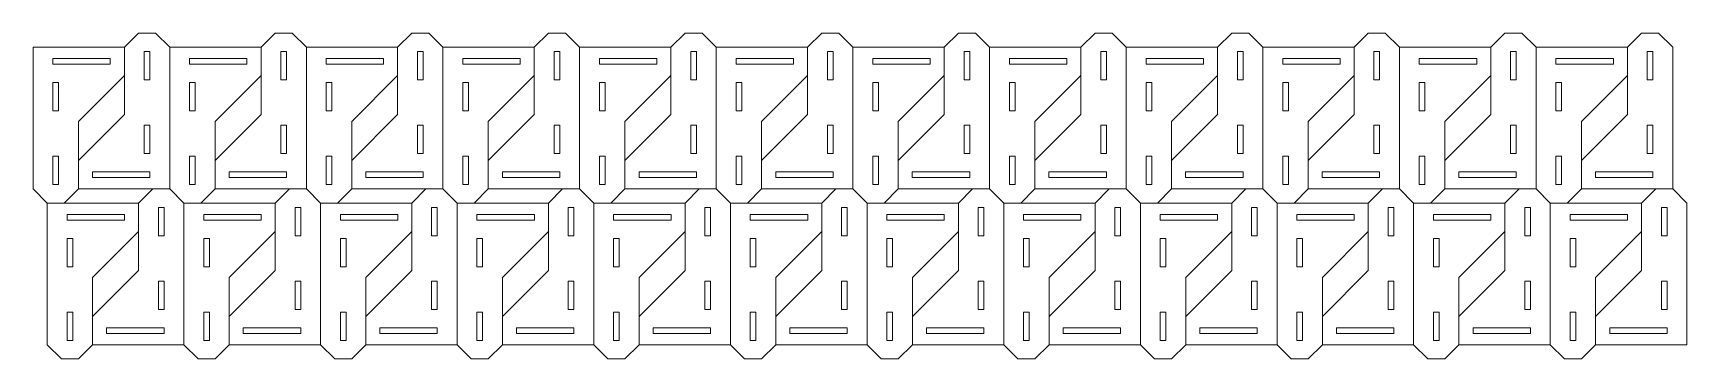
# Model space of a CAD drawing. Header units: millimetres. Extents: x -299 to 285, y -151 to -36.
import ezdxf

# ---------------------------------------------------------------- set-up
doc = ezdxf.new("R2010")
doc.units = ezdxf.units.MM
doc.header["$MEASUREMENT"] = 0
doc.layers.add('Layer 1', color=7, linetype='Continuous')

msp = doc.modelspace()

# ---------------------------------------------------------------- linework, layer by layer
at = {"layer": 'Layer 1', "lineweight": 9}
for points in [[(-256.6453, -91.2319), (-261.6453, -96.2319), (-293.8732, -96.232), (-298.8733, -91.2319), (-298.8733, -41.232), (-266.6453, -41.2319), (-261.6453, -36.2319), (-255.6453, -36.2319), (-250.6453, -41.2319), (-218.4173, -41.2319), (-213.4173, -36.2319), (-207.4173, -36.2319), (-202.4173, -41.2319), (-170.1893, -41.2319), (-165.1893, -36.2319), (-159.1893, -36.2319), (-154.1893, -41.2319), (-121.9613, -41.2319), (-116.9613, -36.2319), (-110.9613, -36.2319), (-105.9613, -41.2319), (-73.7333, -41.2319), (-68.7333, -36.2319), (-62.7333, -36.2319), (-57.7333, -41.2319), (-25.5053, -41.2319), (-20.5053, -36.2319), (-14.5053, -36.2319), (-9.5053, -41.2319), (22.7227, -41.2319), (27.7227, -36.2319), (33.7227, -36.2319), (38.7227, -41.2319), (70.9507, -41.2319), (75.9507, -36.2319), (81.9507, -36.2319), (86.9507, -41.2319), (119.1787, -41.2319), (124.1787, -36.2319), (130.1787, -36.2319), (135.1787, -41.2319), (167.4067, -41.2319), (172.4067, -36.2319), (178.4067, -36.2319), (183.4067, -41.2319), (215.6347, -41.2319), (220.6347, -36.2319), (226.6347, -36.2319), (231.6347, -41.2319), (263.8627, -41.2319), (268.8627, -36.2319), (274.8627, -36.2319), (279.8627, -41.2319), (279.8627, -91.2319)], [(242.6347, -96.232), (247.6348, -91.2319), (279.8627, -91.2319), (284.8627, -96.2319), (284.8627, -96.2441), (284.8627, -146.2319), (252.6348, -146.2319), (247.6347, -151.232), (241.6348, -151.232), (236.6347, -146.2319), (204.4068, -146.2319), (199.4067, -151.232), (193.4068, -151.232), (188.4067, -146.2319), (156.1788, -146.2319), (151.1787, -151.232), (145.1788, -151.232), (140.1787, -146.2319), (107.9508, -146.2319), (102.9507, -151.232), (96.9508, -151.232), (91.9507, -146.2319), (59.7228, -146.2319), (54.7227, -151.232), (48.7228, -151.232), (43.7227, -146.2319), (11.4948, -146.2319), (6.4947, -151.232), (0.4948, -151.232), (-4.5053, -146.2319), (-36.7332, -146.2319), (-41.7333, -151.232), (-47.7332, -151.232), (-52.7333, -146.2319), (-84.9612, -146.2319), (-89.9613, -151.232), (-95.9612, -151.232), (-100.9613, -146.2319), (-133.1892, -146.2319), (-138.1893, -151.232), (-144.1892, -151.232), (-149.1893, -146.2319), (-181.4172, -146.2319), (-186.4173, -151.232), (-192.4172, -151.232), (-197.4173, -146.2319), (-229.6452, -146.2319), (-234.6453, -151.232), (-240.6452, -151.232), (-245.6453, -146.2319), (-277.8732, -146.2319), (-282.8733, -151.232), (-288.8732, -151.232), (-293.8733, -146.2319), (-293.8733, -96.232)]]:
    msp.add_lwpolyline(points, dxfattribs=at)
at = {"layer": 'Layer 1', "color": 240, "lineweight": 9}
for points in [[(-271.6091, -47.232), (-291.8732, -47.2319), (-291.8733, -45.232), (-271.6092, -45.232), (-271.6091, -47.232)], [(-282.8732, -81.2319), (-266.6453, -65.004), (-266.6453, -41.2319)], [(-259.6453, -52.7319), (-257.6453, -52.7319), (-257.6453, -42.7319), (-259.6453, -42.7319), (-259.6453, -52.7319)], [(-250.6453, -41.232), (-250.6453, -91.2319)], [(-223.3811, -47.232), (-243.6452, -47.2319), (-243.6453, -45.232), (-223.3812, -45.232), (-223.3811, -47.232)], [(-234.6452, -81.2319), (-218.4173, -65.004), (-218.4173, -41.2319)], [(-211.4173, -52.7319), (-209.4173, -52.7319), (-209.4173, -42.7319), (-211.4173, -42.7319), (-211.4173, -52.7319)], [(-202.4173, -41.232), (-202.4173, -91.2319)], [(-175.1531, -47.232), (-195.4172, -47.2319), (-195.4173, -45.232), (-175.1532, -45.232), (-175.1531, -47.232)], [(-186.4172, -81.2319), (-170.1893, -65.004), (-170.1893, -41.2319)], [(-163.1893, -52.7319), (-161.1893, -52.7319), (-161.1893, -42.7319), (-163.1893, -42.7319), (-163.1893, -52.7319)], [(-154.1893, -41.232), (-154.1893, -91.2319)], [(-126.9251, -47.232), (-147.1892, -47.2319), (-147.1893, -45.232), (-126.9252, -45.232), (-126.9251, -47.232)], [(-138.1892, -81.2319), (-121.9613, -65.004), (-121.9613, -41.2319)], [(-114.9613, -52.7319), (-112.9613, -52.7319), (-112.9613, -42.7319), (-114.9613, -42.7319), (-114.9613, -52.7319)], [(-105.9613, -41.232), (-105.9613, -91.2319)], [(-78.6971, -47.232), (-98.9612, -47.2319), (-98.9613, -45.232), (-78.6972, -45.232), (-78.6971, -47.232)], [(-89.9612, -81.2319), (-73.7333, -65.004), (-73.7333, -41.2319)], [(-66.7333, -52.7319), (-64.7333, -52.7319), (-64.7333, -42.7319), (-66.7333, -42.7319), (-66.7333, -52.7319)], [(-57.7333, -41.232), (-57.7333, -91.2319)], [(-30.4691, -47.232), (-50.7332, -47.2319), (-50.7333, -45.232), (-30.4692, -45.232), (-30.4691, -47.232)], [(-41.7332, -81.2319), (-25.5053, -65.004), (-25.5053, -41.2319)], [(-18.5053, -52.7319), (-16.5053, -52.7319), (-16.5053, -42.7319), (-18.5053, -42.7319), (-18.5053, -52.7319)], [(-9.5053, -41.232), (-9.5053, -91.2319)], [(17.7589, -47.232), (-2.5052, -47.2319), (-2.5053, -45.232), (17.7588, -45.232), (17.7589, -47.232)], [(6.4948, -81.2319), (22.7227, -65.004), (22.7227, -41.2319)], [(29.7227, -52.7319), (31.7227, -52.7319), (31.7227, -42.7319), (29.7227, -42.7319), (29.7227, -52.7319)], [(38.7227, -41.232), (38.7227, -91.2319)], [(65.9869, -47.232), (45.7228, -47.2319), (45.7227, -45.232), (65.9868, -45.232), (65.9869, -47.232)], [(54.7228, -81.2319), (70.9507, -65.004), (70.9507, -41.2319)], [(77.9507, -52.7319), (79.9507, -52.7319), (79.9507, -42.7319), (77.9507, -42.7319), (77.9507, -52.7319)], [(86.9507, -41.232), (86.9507, -91.2319)], [(114.2149, -47.232), (93.9508, -47.2319), (93.9507, -45.232), (114.2148, -45.232), (114.2149, -47.232)], [(102.9508, -81.2319), (119.1787, -65.004), (119.1787, -41.2319)], [(126.1787, -52.7319), (128.1787, -52.7319), (128.1787, -42.7319), (126.1787, -42.7319), (126.1787, -52.7319)], [(135.1787, -41.232), (135.1787, -91.2319)], [(162.4429, -47.232), (142.1788, -47.2319), (142.1787, -45.232), (162.4428, -45.232), (162.4429, -47.232)], [(151.1788, -81.2319), (167.4067, -65.004), (167.4067, -41.2319)], [(174.4067, -52.7319), (176.4067, -52.7319), (176.4067, -42.7319), (174.4067, -42.7319), (174.4067, -52.7319)], [(183.4067, -41.232), (183.4067, -91.2319)], [(210.6709, -47.232), (190.4068, -47.2319), (190.4067, -45.232), (210.6708, -45.232), (210.6709, -47.232)], [(199.4068, -81.2319), (215.6347, -65.004), (215.6347, -41.2319)], [(222.6347, -52.7319), (224.6347, -52.7319), (224.6347, -42.7319), (222.6347, -42.7319), (222.6347, -52.7319)], [(231.6347, -41.232), (231.6347, -91.2319)], [(258.8989, -47.232), (238.6348, -47.2319), (238.6347, -45.232), (258.8988, -45.232), (258.8989, -47.232)], [(247.6348, -81.2319), (263.8627, -65.004), (263.8627, -41.2319)], [(270.8627, -52.7319), (272.8627, -52.7319), (272.8627, -42.7319), (270.8627, -42.7319), (270.8627, -52.7319)], [(-266.6453, -51.232), (-282.8733, -67.4599), (-282.8732, -91.232)], [(-218.4173, -51.232), (-234.6453, -67.4599), (-234.6452, -91.232)], [(-170.1893, -51.232), (-186.4173, -67.4599), (-186.4172, -91.232)], [(-121.9613, -51.232), (-138.1893, -67.4599), (-138.1892, -91.232)], [(-73.7333, -51.232), (-89.9613, -67.4599), (-89.9612, -91.232)], [(-25.5053, -51.232), (-41.7333, -67.4599), (-41.7332, -91.232)], [(22.7227, -51.232), (6.4947, -67.4599), (6.4948, -91.232)], [(70.9507, -51.232), (54.7227, -67.4599), (54.7228, -91.232)], [(119.1787, -51.232), (102.9507, -67.4599), (102.9508, -91.232)], [(167.4067, -51.232), (151.1787, -67.4599), (151.1788, -91.232)], [(215.6347, -51.232), (199.4067, -67.4599), (199.4068, -91.232)], [(263.8627, -51.232), (247.6347, -67.4599), (247.6348, -91.232)], [(-289.8733, -53.732), (-291.8733, -53.732), (-291.8733, -63.732), (-289.8733, -63.732), (-289.8733, -53.732)], [(-241.6453, -53.732), (-243.6453, -53.732), (-243.6453, -63.732), (-241.6453, -63.732), (-241.6453, -53.732)], [(-193.4173, -53.732), (-195.4173, -53.732), (-195.4173, -63.732), (-193.4173, -63.732), (-193.4173, -53.732)], [(-145.1893, -53.732), (-147.1893, -53.732), (-147.1893, -63.732), (-145.1893, -63.732), (-145.1893, -53.732)], [(-96.9613, -53.732), (-98.9613, -53.732), (-98.9613, -63.732), (-96.9613, -63.732), (-96.9613, -53.732)], [(-48.7333, -53.732), (-50.7333, -53.732), (-50.7333, -63.732), (-48.7333, -63.732), (-48.7333, -53.732)], [(-0.5053, -53.732), (-2.5053, -53.732), (-2.5053, -63.732), (-0.5053, -63.732), (-0.5053, -53.732)], [(47.7227, -53.732), (45.7227, -53.732), (45.7227, -63.732), (47.7227, -63.732), (47.7227, -53.732)], [(95.9507, -53.732), (93.9507, -53.732), (93.9507, -63.732), (95.9507, -63.732), (95.9507, -53.732)], [(144.1787, -53.732), (142.1787, -53.732), (142.1787, -63.732), (144.1787, -63.732), (144.1787, -53.732)], [(192.4067, -53.732), (190.4067, -53.732), (190.4067, -63.732), (192.4067, -63.732), (192.4067, -53.732)], [(240.6347, -53.732), (238.6347, -53.732), (238.6347, -63.732), (240.6347, -63.732), (240.6347, -53.732)], [(-259.6453, -78.7319), (-257.6453, -78.7319), (-257.6453, -68.7319), (-259.6453, -68.7319), (-259.6453, -78.7319)], [(-211.4173, -78.7319), (-209.4173, -78.7319), (-209.4173, -68.7319), (-211.4173, -68.7319), (-211.4173, -78.7319)], [(-163.1893, -78.7319), (-161.1893, -78.7319), (-161.1893, -68.7319), (-163.1893, -68.7319), (-163.1893, -78.7319)], [(-114.9613, -78.7319), (-112.9613, -78.7319), (-112.9613, -68.7319), (-114.9613, -68.7319), (-114.9613, -78.7319)], [(-66.7333, -78.7319), (-64.7333, -78.7319), (-64.7333, -68.7319), (-66.7333, -68.7319), (-66.7333, -78.7319)], [(-18.5053, -78.7319), (-16.5053, -78.7319), (-16.5053, -68.7319), (-18.5053, -68.7319), (-18.5053, -78.7319)], [(29.7227, -78.7319), (31.7227, -78.7319), (31.7227, -68.7319), (29.7227, -68.7319), (29.7227, -78.7319)], [(77.9507, -78.7319), (79.9507, -78.7319), (79.9507, -68.7319), (77.9507, -68.7319), (77.9507, -78.7319)], [(126.1787, -78.7319), (128.1787, -78.7319), (128.1787, -68.7319), (126.1787, -68.7319), (126.1787, -78.7319)], [(174.4067, -78.7319), (176.4067, -78.7319), (176.4067, -68.7319), (174.4067, -68.7319), (174.4067, -78.7319)], [(222.6347, -78.7319), (224.6347, -78.7319), (224.6347, -68.7319), (222.6347, -68.7319), (222.6347, -78.7319)], [(270.8627, -78.7319), (272.8627, -78.7319), (272.8627, -68.7319), (270.8627, -68.7319), (270.8627, -78.7319)], [(-289.8733, -79.732), (-291.8733, -79.732), (-291.8733, -89.732), (-289.8733, -89.732), (-289.8733, -79.732)], [(-241.6453, -79.732), (-243.6453, -79.732), (-243.6453, -89.732), (-241.6453, -89.732), (-241.6453, -79.732)], [(-193.4173, -79.732), (-195.4173, -79.732), (-195.4173, -89.732), (-193.4173, -89.732), (-193.4173, -79.732)], [(-145.1893, -79.732), (-147.1893, -79.732), (-147.1893, -89.732), (-145.1893, -89.732), (-145.1893, -79.732)], [(-96.9613, -79.732), (-98.9613, -79.732), (-98.9613, -89.732), (-96.9613, -89.732), (-96.9613, -79.732)], [(-48.7333, -79.732), (-50.7333, -79.732), (-50.7333, -89.732), (-48.7333, -89.732), (-48.7333, -79.732)], [(-0.5053, -79.732), (-2.5053, -79.732), (-2.5053, -89.732), (-0.5053, -89.732), (-0.5053, -79.732)], [(47.7227, -79.732), (45.7227, -79.732), (45.7227, -89.732), (47.7227, -89.732), (47.7227, -79.732)], [(95.9507, -79.732), (93.9507, -79.732), (93.9507, -89.732), (95.9507, -89.732), (95.9507, -79.732)], [(144.1787, -79.732), (142.1787, -79.732), (142.1787, -89.732), (144.1787, -89.732), (144.1787, -79.732)], [(192.4067, -79.732), (190.4067, -79.732), (190.4067, -89.732), (192.4067, -89.732), (192.4067, -79.732)], [(240.6347, -79.732), (238.6347, -79.732), (238.6347, -89.732), (240.6347, -89.732), (240.6347, -79.732)], [(-277.9094, -85.2319), (-257.6453, -85.2319), (-257.6453, -87.2319), (-277.9094, -87.2319), (-277.9094, -85.2319)], [(-229.6814, -85.2319), (-209.4173, -85.2319), (-209.4173, -87.2319), (-229.6814, -87.2319), (-229.6814, -85.2319)], [(-181.4534, -85.2319), (-161.1893, -85.2319), (-161.1893, -87.2319), (-181.4534, -87.2319), (-181.4534, -85.2319)], [(-133.2254, -85.2319), (-112.9613, -85.2319), (-112.9613, -87.2319), (-133.2254, -87.2319), (-133.2254, -85.2319)], [(-84.9974, -85.2319), (-64.7333, -85.2319), (-64.7333, -87.2319), (-84.9974, -87.2319), (-84.9974, -85.2319)], [(-36.7694, -85.2319), (-16.5053, -85.2319), (-16.5053, -87.2319), (-36.7694, -87.2319), (-36.7694, -85.2319)], [(11.4586, -85.2319), (31.7227, -85.2319), (31.7227, -87.2319), (11.4586, -87.2319), (11.4586, -85.2319)], [(59.6866, -85.2319), (79.9507, -85.2319), (79.9507, -87.2319), (59.6866, -87.2319), (59.6866, -85.2319)], [(107.9146, -85.2319), (128.1787, -85.2319), (128.1787, -87.2319), (107.9146, -87.2319), (107.9146, -85.2319)], [(156.1426, -85.2319), (176.4067, -85.2319), (176.4067, -87.2319), (156.1426, -87.2319), (156.1426, -85.2319)], [(204.3706, -85.2319), (224.6347, -85.2319), (224.6347, -87.2319), (204.3706, -87.2319), (204.3706, -85.2319)], [(252.5986, -85.2319), (272.8627, -85.2319), (272.8627, -87.2319), (252.5986, -87.2319), (252.5986, -85.2319)], [(-277.8732, -136.2319), (-261.6453, -120.004), (-261.6453, -96.2319)], [(-254.6453, -107.7319), (-252.6453, -107.7319), (-252.6453, -97.7319), (-254.6453, -97.7319), (-254.6453, -107.7319)], [(-245.6453, -96.232), (-245.6453, -146.2319)], [(-229.6452, -136.2319), (-213.4173, -120.004), (-213.4173, -96.2319)], [(-206.4173, -107.7319), (-204.4173, -107.7319), (-204.4173, -97.7319), (-206.4173, -97.7319), (-206.4173, -107.7319)], [(-197.4173, -96.232), (-197.4173, -146.2319)], [(-181.4172, -136.2319), (-165.1893, -120.004), (-165.1893, -96.2319)], [(-158.1893, -107.7319), (-156.1893, -107.7319), (-156.1893, -97.7319), (-158.1893, -97.7319), (-158.1893, -107.7319)], [(-149.1893, -96.232), (-149.1893, -146.2319)], [(-133.1892, -136.2319), (-116.9613, -120.004), (-116.9613, -96.2319)], [(-109.9613, -107.7319), (-107.9613, -107.7319), (-107.9613, -97.7319), (-109.9613, -97.7319), (-109.9613, -107.7319)], [(-100.9613, -96.232), (-100.9613, -146.2319)], [(-84.9612, -136.2319), (-68.7333, -120.004), (-68.7333, -96.2319)], [(-61.7333, -107.7319), (-59.7333, -107.7319), (-59.7333, -97.7319), (-61.7333, -97.7319), (-61.7333, -107.7319)], [(-52.7333, -96.232), (-52.7333, -146.2319)], [(-36.7332, -136.2319), (-20.5053, -120.004), (-20.5053, -96.2319)], [(-13.5053, -107.7319), (-11.5053, -107.7319), (-11.5053, -97.7319), (-13.5053, -97.7319), (-13.5053, -107.7319)], [(-4.5053, -96.232), (-4.5053, -146.2319)], [(11.4948, -136.2319), (27.7227, -120.004), (27.7227, -96.2319)], [(34.7227, -107.7319), (36.7227, -107.7319), (36.7227, -97.7319), (34.7227, -97.7319), (34.7227, -107.7319)], [(43.7227, -96.232), (43.7227, -146.2319)], [(59.7228, -136.2319), (75.9507, -120.004), (75.9507, -96.2319)], [(82.9507, -107.7319), (84.9507, -107.7319), (84.9507, -97.7319), (82.9507, -97.7319), (82.9507, -107.7319)], [(91.9507, -96.232), (91.9507, -146.2319)], [(107.9508, -136.2319), (124.1787, -120.004), (124.1787, -96.2319)], [(131.1787, -107.7319), (133.1787, -107.7319), (133.1787, -97.7319), (131.1787, -97.7319), (131.1787, -107.7319)], [(140.1787, -96.232), (140.1787, -146.2319)], [(156.1788, -136.2319), (172.4067, -120.004), (172.4067, -96.2319)], [(179.4067, -107.7319), (181.4067, -107.7319), (181.4067, -97.7319), (179.4067, -97.7319), (179.4067, -107.7319)], [(188.4067, -96.232), (188.4067, -146.2319)], [(204.4068, -136.2319), (220.6347, -120.004), (220.6347, -96.2319)], [(227.6347, -107.7319), (229.6347, -107.7319), (229.6347, -97.7319), (227.6347, -97.7319), (227.6347, -107.7319)], [(236.6347, -96.232), (236.6347, -146.2319)], [(252.6348, -136.2319), (268.8627, -120.004), (268.8627, -96.2319)], [(275.8627, -107.7319), (277.8627, -107.7319), (277.8627, -97.7319), (275.8627, -97.7319), (275.8627, -107.7319)], [(-266.6091, -102.232), (-286.8732, -102.2319), (-286.8733, -100.232), (-266.6092, -100.232), (-266.6091, -102.232)], [(-218.3811, -102.232), (-238.6452, -102.2319), (-238.6453, -100.232), (-218.3812, -100.232), (-218.3811, -102.232)], [(-170.1531, -102.232), (-190.4172, -102.2319), (-190.4173, -100.232), (-170.1532, -100.232), (-170.1531, -102.232)], [(-121.9251, -102.232), (-142.1892, -102.2319), (-142.1893, -100.232), (-121.9252, -100.232), (-121.9251, -102.232)], [(-73.6971, -102.232), (-93.9612, -102.2319), (-93.9613, -100.232), (-73.6972, -100.232), (-73.6971, -102.232)], [(-25.4691, -102.232), (-45.7332, -102.2319), (-45.7333, -100.232), (-25.4692, -100.232), (-25.4691, -102.232)], [(22.7589, -102.232), (2.4948, -102.2319), (2.4947, -100.232), (22.7588, -100.232), (22.7589, -102.232)], [(70.9869, -102.232), (50.7228, -102.2319), (50.7227, -100.232), (70.9868, -100.232), (70.9869, -102.232)], [(119.2149, -102.232), (98.9508, -102.2319), (98.9507, -100.232), (119.2148, -100.232), (119.2149, -102.232)], [(167.4429, -102.232), (147.1788, -102.2319), (147.1787, -100.232), (167.4428, -100.232), (167.4429, -102.232)], [(215.6709, -102.232), (195.4068, -102.2319), (195.4067, -100.232), (215.6708, -100.232), (215.6709, -102.232)], [(263.8989, -102.232), (243.6348, -102.2319), (243.6347, -100.232), (263.8988, -100.232), (263.8989, -102.232)], [(-284.8733, -108.732), (-286.8733, -108.732), (-286.8733, -118.732), (-284.8733, -118.732), (-284.8733, -108.732)], [(-261.6453, -106.232), (-277.8733, -122.4599), (-277.8732, -146.232)], [(-236.6453, -108.732), (-238.6453, -108.732), (-238.6453, -118.732), (-236.6453, -118.732), (-236.6453, -108.732)], [(-213.4173, -106.232), (-229.6453, -122.4599), (-229.6452, -146.232)], [(-188.4173, -108.732), (-190.4173, -108.732), (-190.4173, -118.732), (-188.4173, -118.732), (-188.4173, -108.732)], [(-165.1893, -106.232), (-181.4173, -122.4599), (-181.4172, -146.232)], [(-140.1893, -108.732), (-142.1893, -108.732), (-142.1893, -118.732), (-140.1893, -118.732), (-140.1893, -108.732)], [(-116.9613, -106.232), (-133.1893, -122.4599), (-133.1892, -146.232)], [(-91.9613, -108.732), (-93.9613, -108.732), (-93.9613, -118.732), (-91.9613, -118.732), (-91.9613, -108.732)], [(-68.7333, -106.232), (-84.9613, -122.4599), (-84.9612, -146.232)], [(-43.7333, -108.732), (-45.7333, -108.732), (-45.7333, -118.732), (-43.7333, -118.732), (-43.7333, -108.732)], [(-20.5053, -106.232), (-36.7333, -122.4599), (-36.7332, -146.232)], [(4.4947, -108.732), (2.4947, -108.732), (2.4947, -118.732), (4.4947, -118.732), (4.4947, -108.732)], [(27.7227, -106.232), (11.4947, -122.4599), (11.4948, -146.232)], [(52.7227, -108.732), (50.7227, -108.732), (50.7227, -118.732), (52.7227, -118.732), (52.7227, -108.732)], [(75.9507, -106.232), (59.7227, -122.4599), (59.7228, -146.232)], [(100.9507, -108.732), (98.9507, -108.732), (98.9507, -118.732), (100.9507, -118.732), (100.9507, -108.732)], [(124.1787, -106.232), (107.9507, -122.4599), (107.9508, -146.232)], [(149.1787, -108.732), (147.1787, -108.732), (147.1787, -118.732), (149.1787, -118.732), (149.1787, -108.732)], [(172.4067, -106.232), (156.1787, -122.4599), (156.1788, -146.232)], [(197.4067, -108.732), (195.4067, -108.732), (195.4067, -118.732), (197.4067, -118.732), (197.4067, -108.732)], [(220.6347, -106.232), (204.4067, -122.4599), (204.4068, -146.232)], [(245.6347, -108.732), (243.6347, -108.732), (243.6347, -118.732), (245.6347, -118.732), (245.6347, -108.732)], [(268.8627, -106.232), (252.6347, -122.4599), (252.6348, -146.232)], [(-254.6453, -133.7319), (-252.6453, -133.7319), (-252.6453, -123.7319), (-254.6453, -123.7319), (-254.6453, -133.7319)], [(-206.4173, -133.7319), (-204.4173, -133.7319), (-204.4173, -123.7319), (-206.4173, -123.7319), (-206.4173, -133.7319)], [(-158.1893, -133.7319), (-156.1893, -133.7319), (-156.1893, -123.7319), (-158.1893, -123.7319), (-158.1893, -133.7319)], [(-109.9613, -133.7319), (-107.9613, -133.7319), (-107.9613, -123.7319), (-109.9613, -123.7319), (-109.9613, -133.7319)], [(-61.7333, -133.7319), (-59.7333, -133.7319), (-59.7333, -123.7319), (-61.7333, -123.7319), (-61.7333, -133.7319)], [(-13.5053, -133.7319), (-11.5053, -133.7319), (-11.5053, -123.7319), (-13.5053, -123.7319), (-13.5053, -133.7319)], [(34.7227, -133.7319), (36.7227, -133.7319), (36.7227, -123.7319), (34.7227, -123.7319), (34.7227, -133.7319)], [(82.9507, -133.7319), (84.9507, -133.7319), (84.9507, -123.7319), (82.9507, -123.7319), (82.9507, -133.7319)], [(131.1787, -133.7319), (133.1787, -133.7319), (133.1787, -123.7319), (131.1787, -123.7319), (131.1787, -133.7319)], [(179.4067, -133.7319), (181.4067, -133.7319), (181.4067, -123.7319), (179.4067, -123.7319), (179.4067, -133.7319)], [(227.6347, -133.7319), (229.6347, -133.7319), (229.6347, -123.7319), (227.6347, -123.7319), (227.6347, -133.7319)], [(275.8627, -133.7319), (277.8627, -133.7319), (277.8627, -123.7319), (275.8627, -123.7319), (275.8627, -133.7319)], [(-284.8733, -134.732), (-286.8733, -134.732), (-286.8733, -144.732), (-284.8733, -144.732), (-284.8733, -134.732)], [(-236.6453, -134.732), (-238.6453, -134.732), (-238.6453, -144.732), (-236.6453, -144.732), (-236.6453, -134.732)], [(-188.4173, -134.732), (-190.4173, -134.732), (-190.4173, -144.732), (-188.4173, -144.732), (-188.4173, -134.732)], [(-140.1893, -134.732), (-142.1893, -134.732), (-142.1893, -144.732), (-140.1893, -144.732), (-140.1893, -134.732)], [(-91.9613, -134.732), (-93.9613, -134.732), (-93.9613, -144.732), (-91.9613, -144.732), (-91.9613, -134.732)], [(-43.7333, -134.732), (-45.7333, -134.732), (-45.7333, -144.732), (-43.7333, -144.732), (-43.7333, -134.732)], [(4.4947, -134.732), (2.4947, -134.732), (2.4947, -144.732), (4.4947, -144.732), (4.4947, -134.732)], [(52.7227, -134.732), (50.7227, -134.732), (50.7227, -144.732), (52.7227, -144.732), (52.7227, -134.732)], [(100.9507, -134.732), (98.9507, -134.732), (98.9507, -144.732), (100.9507, -144.732), (100.9507, -134.732)], [(149.1787, -134.732), (147.1787, -134.732), (147.1787, -144.732), (149.1787, -144.732), (149.1787, -134.732)], [(197.4067, -134.732), (195.4067, -134.732), (195.4067, -144.732), (197.4067, -144.732), (197.4067, -134.732)], [(245.6347, -134.732), (243.6347, -134.732), (243.6347, -144.732), (245.6347, -144.732), (245.6347, -134.732)], [(-272.9094, -140.2319), (-252.6453, -140.2319), (-252.6453, -142.2319), (-272.9094, -142.2319), (-272.9094, -140.2319)], [(-224.6814, -140.2319), (-204.4173, -140.2319), (-204.4173, -142.2319), (-224.6814, -142.2319), (-224.6814, -140.2319)], [(-176.4534, -140.2319), (-156.1893, -140.2319), (-156.1893, -142.2319), (-176.4534, -142.2319), (-176.4534, -140.2319)], [(-128.2254, -140.2319), (-107.9613, -140.2319), (-107.9613, -142.2319), (-128.2254, -142.2319), (-128.2254, -140.2319)], [(-79.9974, -140.2319), (-59.7333, -140.2319), (-59.7333, -142.2319), (-79.9974, -142.2319), (-79.9974, -140.2319)], [(-31.7694, -140.2319), (-11.5053, -140.2319), (-11.5053, -142.2319), (-31.7694, -142.2319), (-31.7694, -140.2319)], [(16.4586, -140.2319), (36.7227, -140.2319), (36.7227, -142.2319), (16.4586, -142.2319), (16.4586, -140.2319)], [(64.6866, -140.2319), (84.9507, -140.2319), (84.9507, -142.2319), (64.6866, -142.2319), (64.6866, -140.2319)], [(112.9146, -140.2319), (133.1787, -140.2319), (133.1787, -142.2319), (112.9146, -142.2319), (112.9146, -140.2319)], [(161.1426, -140.2319), (181.4067, -140.2319), (181.4067, -142.2319), (161.1426, -142.2319), (161.1426, -140.2319)], [(209.3706, -140.2319), (229.6347, -140.2319), (229.6347, -142.2319), (209.3706, -142.2319), (209.3706, -140.2319)], [(257.5986, -140.2319), (277.8627, -140.2319), (277.8627, -142.2319), (257.5986, -142.2319), (257.5986, -140.2319)]]:
    msp.add_lwpolyline(points, dxfattribs=at)
at = {"layer": 'Layer 1', "color": 250, "lineweight": 9}
for points in [[(-208.4173, -91.2319), (-213.4173, -96.2319), (-245.6452, -96.232), (-250.6453, -91.2319), (-282.8732, -91.2319), (-287.8733, -96.232)], [(-239.6453, -96.232), (-234.6452, -91.2319), (-202.4173, -91.2319), (-197.4172, -96.232), (-165.1893, -96.2319), (-160.1893, -91.2319)], [(-191.4173, -96.232), (-186.4172, -91.2319), (-154.1893, -91.2319), (-149.1892, -96.232), (-116.9613, -96.2319), (-111.9613, -91.2319)], [(-143.1893, -96.232), (-138.1892, -91.2319), (-105.9613, -91.2319), (-100.9612, -96.232), (-68.7333, -96.2319), (-63.7333, -91.2319)], [(-94.9613, -96.232), (-89.9612, -91.2319), (-57.7333, -91.2319), (-52.7332, -96.232), (-20.5053, -96.2319), (-15.5053, -91.2319)], [(-46.7333, -96.232), (-41.7332, -91.2319), (-9.5053, -91.2319), (-4.5052, -96.232), (27.7227, -96.2319), (32.7227, -91.2319)], [(1.4947, -96.232), (6.4948, -91.2319), (38.7227, -91.2319), (43.7227, -96.232), (75.9507, -96.2319), (80.9507, -91.2319)], [(49.7227, -96.232), (54.7228, -91.2319), (86.9507, -91.2319), (91.9507, -96.232), (124.1787, -96.2319), (129.1787, -91.2319)], [(97.9507, -96.232), (102.9508, -91.2319), (135.1787, -91.2319), (140.1787, -96.232), (172.4067, -96.2319), (177.4067, -91.2319)], [(146.1787, -96.232), (151.1788, -91.2319), (183.4067, -91.2319), (188.4067, -96.232), (220.6347, -96.2319), (225.6347, -91.2319)], [(194.4067, -96.232), (199.4068, -91.2319), (231.6347, -91.2319), (236.6347, -96.232), (268.8627, -96.2319), (273.8627, -91.2319)]]:
    msp.add_lwpolyline(points, dxfattribs=at)

doc.saveas('drawing.dxf')
